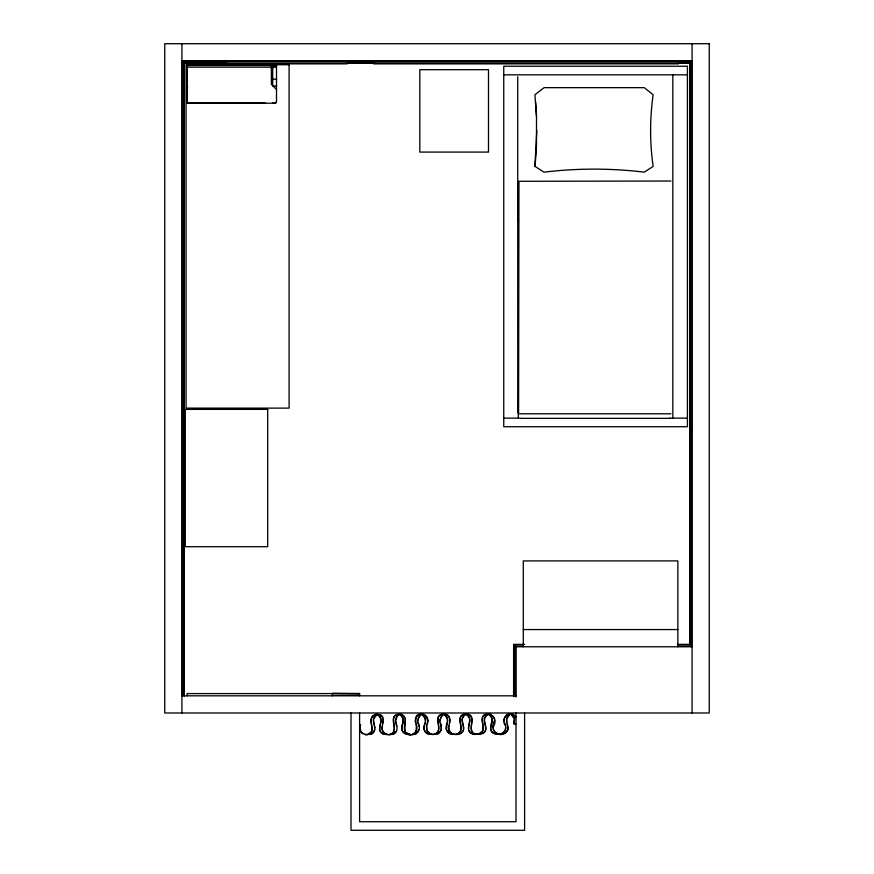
<?xml version="1.0" encoding="UTF-8"?>
<svg xmlns="http://www.w3.org/2000/svg" width="874" height="874" viewBox="0 0 874 874"><rect width="100%" height="100%" fill="white"/><g stroke="black" fill="none" stroke-linecap="round" stroke-linejoin="round"><path stroke-width="1.31" d="M332.371 695.824L332.371 693.421L359.596 693.421L359.596 695.824M536.789 130.576L534.921 166.366L544.054 172.156C577.31 168.125 611.046 168.125 644.302 172.156L653.14 166.388C649.775 142.67 649.775 118.482 653.14 94.763L644.269 87.662L544.087 87.662L534.921 94.785L536.494 116.231L536.494 144.909A343.023 343.023 0 0 1 534.921 166.366M359.596 693.759L332.371 693.421M513.868 723.88L514.349 718.854L511.388 714.79M371.745 724.535C369.615 720.984 371.461 715.773 375.536 714.637L376.443 715.303C368.664 719.826 379.709 729.429 371.8 733.92L366.108 734.837L361.497 732.827L359.596 727.966L360.459 724.535L359.968 729.703M382.178 726.152C380.376 732.969 388.504 736.542 393.923 733.679L396.25 731.232M383.304 722.842L383.304 719.368M419.083 729.528L416.133 733.592C409.414 737.099 398.293 732.51 402.652 724.196C403.69 722.754 403.799 717.882 401.537 716.167M417.685 720.93L418.526 717.587L420.853 715.14M425.277 722.667C423.628 725.977 422.787 730.937 427.025 733.657L432.717 734.575L438.42 733.657L441.446 729.484L440.736 724.185M426.436 725.933L427.08 731.145L431.035 734.346M439.884 720.842L440.736 717.499L443.063 715.052M448.635 725.846C446.789 732.805 455.081 736.509 460.62 733.57C468.464 728.992 457.615 719.608 465.187 714.812L464.498 714.276M449.924 722.579L449.924 719.116M463.493 729.353C464.367 724.808 459.527 719.903 463.832 715.904M492.991 727.452C502.102 712.966 477.554 707.962 482.765 724.109M494.553 720.668C489.331 728.118 496.366 737.984 505.03 733.395L508.067 729.233L507.357 723.934M504.058 720.58C503.828 715.85 509.466 712.124 513.584 714.79M505.685 727.452C505.849 733.21 498.956 735.711 494.334 733.515L497.361 734.029M359.968 726.239L360.612 724.622M374.673 729.703L373.034 732.707M427.08 724.273L427.932 720.93L426.075 716.199M447.477 722.579C445.27 726.043 445.434 731.276 449.225 733.57L453.235 734.258M446.985 724.273L447.641 719.073L445.948 715.992M397.222 716.167L395.31 721.017L396.883 726.152M419.422 716.079L417.521 720.93L419.083 726.065M441.632 715.992L439.72 720.842L440.66 724.36M462.859 730.97L460.543 733.417L454.928 734.313L449.312 733.417L446.352 729.353L447.018 724.207M486.042 715.817C480.678 720.974 490.15 729.069 482.743 733.33L477.128 734.226L473.959 733.33M508.242 715.73C502.878 720.886 512.361 728.982 504.954 733.242L500.977 733.92M516.042 717.15L513.661 714.637L512.088 713.949L511.476 714.637L512.044 714.124M677.918 646.257L691.563 646.257L690.023 644.706L690.023 62.928L691.563 61.377L677.918 61.377M413.686 733.592C421.465 728.829 407.929 710.354 424.84 714.987C430.751 718.384 426.13 724.612 426.588 729.44C427.79 734.805 434.083 735.089 438.333 733.505C442.124 731.221 442.08 726.076 440.103 722.579M487.474 714.877C479.695 719.4 490.729 728.992 482.83 733.483C478.362 734.4 471.905 735.689 469.196 730.883M509.673 714.79L506.723 718.854L506.723 722.317M397.878 714.528L398.566 715.074C390.995 719.87 401.854 729.255 394.01 733.832L388.307 734.75L382.615 733.832C374.826 729.298 385.5 719.914 377.983 715.161C379.6 713.621 381.785 716.549 382.67 717.762M400.882 714.528L400.194 715.074C405.842 718.734 401.308 724.688 401.789 729.572C403.395 736.028 411.261 734.958 416.21 733.745C420.033 731.429 420.165 726.141 417.892 722.667M423.082 714.44L422.404 714.987L423.224 714.462L424.753 715.14M445.292 714.364L444.604 714.899L445.434 714.375L446.964 715.052L449.291 717.499M467.492 714.276L466.814 714.812L467.634 714.287C478.231 717.609 464.105 733.275 477.128 734.4M489.702 714.189L489.014 714.724L489.844 714.211L492.685 715.937L494.334 718.941M378.049 715.205L378.813 714.637M400.248 715.118L401.024 714.55L402.553 715.216L404.881 717.674M386.625 734.521C375.285 731.243 391.585 712.976 375.492 714.473C364.185 717.663 380.223 735.875 364.458 734.433M401.024 714.55C385.259 713.108 401.297 731.319 389.99 734.521M367.79 734.597L371.745 731.407L372.39 726.196M423.224 714.462C418.526 713.053 414.101 718.133 415.456 722.667M389.946 734.346C400.521 731.035 386.953 717.63 397.692 714.386C408.879 712.911 404.061 725.202 405.023 731.145M445.434 714.375C429.669 712.933 445.707 731.156 434.4 734.346M412.2 734.433C416.341 733.275 418.231 728.031 416.155 724.36M467.634 714.287C451.88 712.845 467.918 731.068 456.61 734.258M434.367 734.171C445.019 730.828 430.696 715.14 443.795 713.982C456.141 715.129 444.058 728.643 451.749 733.417M489.844 714.211C474.09 712.758 490.117 730.981 478.81 734.171M456.567 734.084C467.142 730.773 453.573 717.379 464.312 714.124C478.034 712.671 467.961 726.622 472.637 732.27M478.777 734.007L482.623 730.883L483.256 725.802M501.021 734.084C506.002 732.674 507.051 726.218 504.276 722.317M367.746 734.433L371.712 733.767M375.536 714.637L377.175 714.408M518.861 181.421L517.889 181.748L517.889 220.663L518.61 220.98M181.923 60.863L692.077 60.863M182.437 695.824L182.437 61.377L373.526 61.377M373.635 61.431L678.519 61.431M182.437 61.377L183.977 62.928L690.023 62.928M226.552 63.267L184.327 63.267L184.327 695.824M346.421 63.267L373.657 63.267M677.416 63.267L689.673 63.267L689.673 644.367L677.394 644.367M272.699 65.79L276.512 65.79M272.699 66.129L276.512 66.129M186.872 67.156L271.366 67.156M272.699 67.156L276.512 67.156M186.872 68.882L186.872 71.963M271.366 68.784L272.699 68.784M186.872 72.313L186.872 75.404M503.752 74.825L687.423 74.825M186.872 75.743L186.872 78.835M186.872 79.173L186.872 82.265M272.699 79.173L276.512 79.173M186.905 79.698L187.517 79.698M186.905 80.113L187.517 80.113M186.872 82.604L186.872 85.696M186.905 85.215L187.517 85.215M186.905 85.958L187.517 85.958M186.872 86.045L186.872 89.137M276.512 86.045L272.699 86.045L272.699 65.441M186.905 86.209L187.517 86.209M186.872 89.476L186.872 92.568M186.905 89.913L187.517 89.913M186.905 91.06L187.517 91.06M186.872 92.906L186.872 95.998M186.905 94.763L187.517 94.763M186.905 95.015L187.517 95.015M186.905 95.758L187.517 95.758M186.872 96.337L186.872 99.428M186.872 99.778L187.222 103.208M186.905 100.86L187.517 100.86M186.905 101.275L187.517 101.275M187.222 102.946L263.358 102.946M274.797 103.208L186.872 103.208L186.872 65.441L276.512 65.441L276.512 101.493A1.715 1.715 0 0 1 274.797 103.208L274.797 102.575M487.736 152.087L419.826 152.087L419.826 69.691L488.49 69.691L488.49 152.087M670.926 181.027L518.948 181.289L518.599 412.823M519.429 413.795L670.926 413.795M503.752 418.143L520.085 418.143M669.735 418.143L687.423 418.143M520.642 418.351L669.823 418.351M523.286 629.553L677.863 629.553M524.531 644.367L513.606 644.367L513.606 695.496M513.945 696.6L513.945 644.706L523.504 644.706M677.732 644.706L690.023 644.706M513.945 644.706L515.496 646.257L523.679 646.257M692.077 646.771L516.01 646.771L516.01 696.775M332.371 693.585L187.08 693.585L187.08 695.824M332.371 695.311L359.596 695.311M181.923 695.824L516.01 695.824M186.905 87.313L187.615 87.324M512.088 713.949C505.543 712.124 501.479 720.864 505.467 725.715M499.338 734.149L494.848 732.183L493.209 729.178M410.518 734.488L406.028 732.532M410.518 734.663C401.822 734.084 404.695 724.666 405.514 719.28M431.079 734.171L427.102 733.505L425.791 732.445M386.669 734.346L382.692 733.679C375.317 729.44 384.669 721.367 379.338 716.254M473.009 734.171C462.739 731.035 474.571 719.619 466.727 714.965M515.9 723.934C510.886 725.671 517.495 717.827 512.819 715.73M508.766 714.124L509.597 714.637L508.908 714.102M486.556 714.211L487.386 714.724L486.698 714.189M464.356 714.287L465.121 714.856M442.146 714.375L442.976 714.899L442.288 714.364M419.946 714.462L420.776 714.987L420.088 714.44M397.736 714.55L398.511 715.118M375.492 714.473L376.355 715.161L373.329 719.324L374.039 724.622M488.937 714.877C496.651 719.357 485.791 728.949 493.635 733.395M493.723 733.242C486.37 729.025 495.678 720.941 490.369 715.817M444.527 715.052L446.843 717.499L447.696 720.842M422.317 715.14L424.644 717.587L425.485 720.93M362.928 733.767L360.612 731.319M276.512 89.476L271.366 84.33L271.366 65.441M468.158 715.904C472.419 719.859 467.699 724.764 468.562 729.266M423.748 716.079C428.588 720.526 421.891 726.152 424.786 731.057M374.673 726.239L374.891 727.966M535.598 101.919L536.494 116.231M692.077 43.7L692.077 712.987M691.563 61.377L691.563 646.257M678.519 60.863L678.519 63.868L373.635 63.868L373.635 60.863M677.863 646.771L677.863 560.911L523.286 560.911L523.286 646.771M672.838 74.825L672.838 418.143M524.597 712.987L524.597 830.3L351.009 830.3L351.009 712.987M518.348 414.058L518.348 418.143M517.736 76.759L517.736 413.205M516.01 712.987L516.01 821.713L359.596 821.713L359.596 712.987M515.496 646.257L515.496 696.644M347.197 60.874L347.197 63.868L226.202 63.868L226.202 60.874M272.699 102.575L272.699 103.208M265.15 102.575L265.15 103.208M263.314 102.575L263.358 103.208M183.977 62.928L183.977 695.824M181.923 43.7L181.923 712.987M276.512 101.493A2.141 2.141 0 0 1 274.414 103.208M709.251 43.7L164.749 43.7L164.749 712.987L709.251 712.987L709.251 43.7M289.097 64.752L186.086 64.752L186.086 408.114L289.097 408.114L289.097 64.752M687.423 66.249L503.752 66.249L503.752 426.72L687.423 426.72L687.423 66.249M267.695 409.382L185.299 409.382L185.299 546.709L267.695 546.709L267.695 409.382"/></g></svg>
